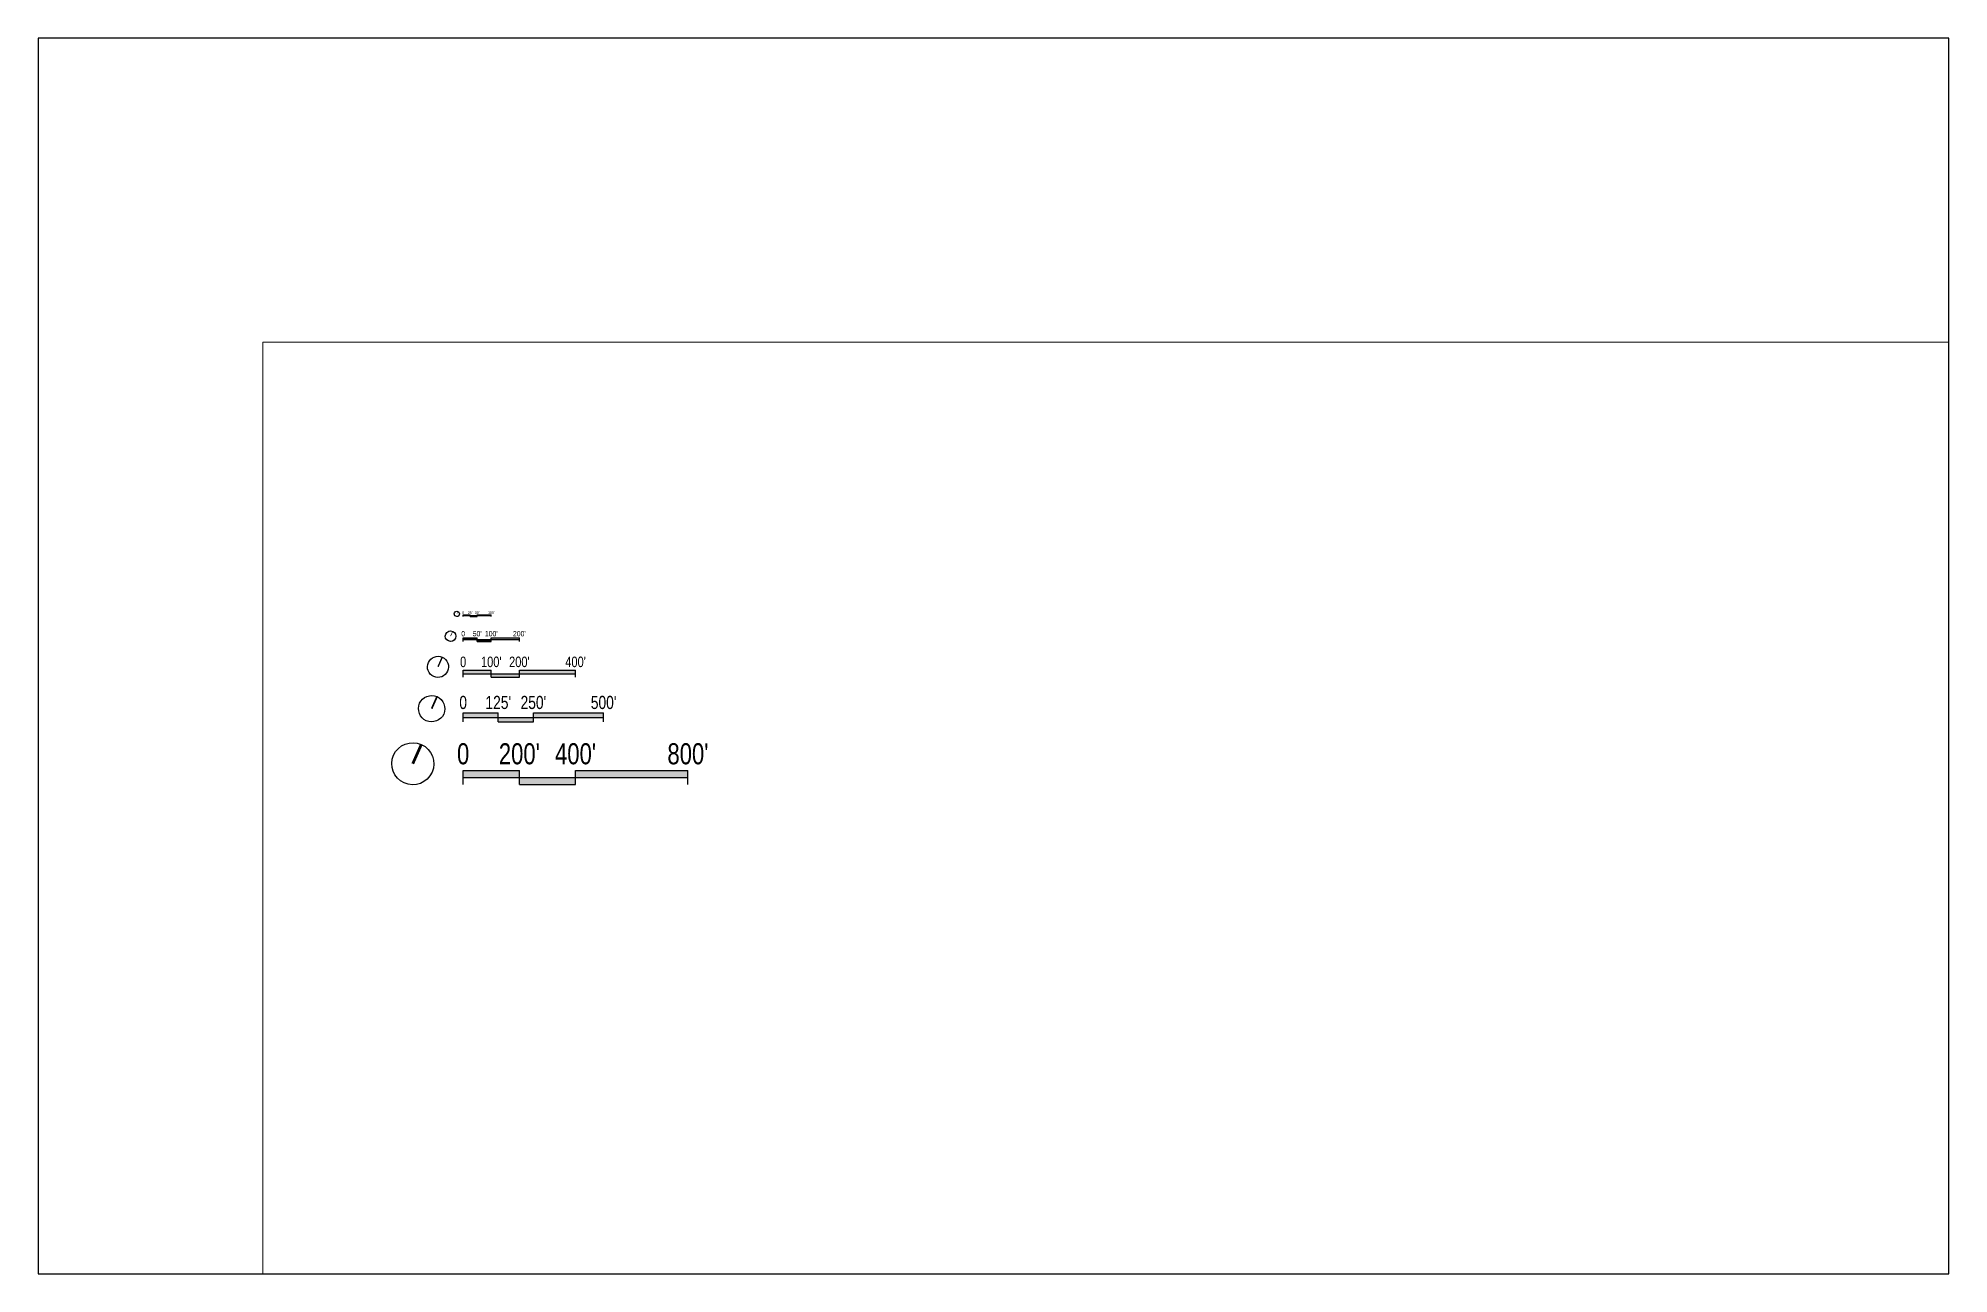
# Paper-space layout 'EPS-Parcels_Scales' of a CAD drawing. Extents: x 0 to 17, y 0 to 11.
# The model-space entities are those that its viewports show. They can reach past a viewport. Long polylines and large blocks are cut down to what shows.
import ezdxf
from ezdxf.enums import TextEntityAlignment as Align

# ---------------------------------------------------------------- set-up
doc = ezdxf.new("R2010")
doc.units = 0
doc.header["$LTSCALE"] = 1200
doc.header["$MEASUREMENT"] = 0
doc.linetypes.add('HIDDEN2', pattern=[0.1875, 0.125, -0.0625])
doc.linetypes.add('PHANTOM2', pattern=[1.25, 0.625, -0.125, 0.125, -0.125, 0.125, -0.125])
for name, color, linetype, true_color in [('a-hatch-2020', 7, 'Continuous', 0xffb689), ('a-hatch-2030', 7, 'Continuous', 0xffb689), ('a-note-bldgs', 1, 'Continuous', 0xff0000), ('a-site-parcel-Color', 1, 'HIDDEN2', 0xff0000), ('OnBaseBoundary-ft', 2, 'PHANTOM2', 0xffff00)]:
    doc.layers.add(name, color=color, linetype=linetype, true_color=true_color)
for name, color, linetype in [('a-note-blocks', 3, 'Continuous'), ('a-note-parcel', 3, 'Continuous'), ('a-site-buildable', 4, 'Continuous'), ('a-site-road-2017', 1, 'Continuous'), ('a-site-roof', 4, 'Continuous'), ('a-xref', 7, 'Continuous')]:
    doc.layers.add(name, color=color, linetype=linetype)
doc.layers.add('a-vport', color=7, linetype='Continuous', plot=False)
doc.styles.add('SWISS_LIGHT', font='swissl.ttf', dxfattribs={"width": 0.75})

# ---------------------------------------------------------------- blocks, each defined once
blk = doc.blocks.new('phase-prop')
at = {"layer": 'OnBaseBoundary-ft', "const_width": 120}
blk.add_lwpolyline([(140230, 125251), (149053, 104784), (148268, 104581), (147919, 104491), (148239, 103133), (142215, 101736), (141698, 103309), (139391, 102293), (127174, 97204), (124256, 95992), (119544, 93999), (116559, 92769), (113794, 91545), (110415, 90072), (108223, 89186), (107049, 88672), (106126, 88268), (105885, 88168), (99842, 85660)], dxfattribs=at)
at = {"layer": 'OnBaseBoundary-ft'}
blk.add_lwpolyline([(99833, 85651), (106118, 88257), (108215, 89175), (110407, 90060), (113786, 91532), (116551, 92757), (119536, 93986), (124249, 95978), (127167, 97190), (139385, 102277), (141691, 103292), (142209, 101719), (148233, 103115), (147913, 104473), (149048, 104766), (140227, 125235)], dxfattribs=at)
blk = doc.blocks.new('Scale')
for p, q in [((0, 0), (0, 0.0625)), ((0, 0.0625), (0.25, 0.0625)), ((0, 0.03125), (1, 0.03125)), ((0.25, 0), (0.25, 0.0625)), ((0.25, 0), (0.5, 0)), ((0.5, 0), (0.5, 0.0625)), ((0.5, 0.0625), (1, 0.0625)), ((1, 0), (1, 0.0625))]:
    blk.add_line(p, q)
for points in [[(0, 0.0625), (0.25, 0.0625), (0, 0.03125), (0.25, 0.03125)], [(0.25, 0.03125), (0.5, 0.03125), (0.25, 0), (0.5, 0)], [(0.5, 0.0625), (1, 0.0625), (0.5, 0.03125), (1, 0.03125)]]:
    blk.add_solid(points)
at = {"style": 'SWISS_LIGHT', "width": 0.75}
for tag, p in [('0', (0, 0.0625)), ('1/4"', (0.25, 0.0625)), ('1/2"', (0.5, 0.0625)), ('1"', (1, 0.0625))]:
    blk.add_attdef(tag, text='', height=0.09375, dxfattribs=at).set_placement(p, align=Align.BOTTOM_CENTER)
blk = doc.blocks.new('Parkway-flat-1')
at = {"layer": 'a-site-road-2017'}
blk.add_line((22957194, 27654595), (22957217, 27654954), dxfattribs=at)
for points in [[(22934430, 27653986, -0.066475), (22936714, 27654320), (22943365, 27654405, 0.020303), (22947242, 27654611), (22949652, 27654838, -0.036272), (22956631, 27654988, -0.003044), (22957217, 27654954), (22958987, 27654842), (22959647, 27654824), (22960762, 27654753), (22961419, 27654688), (22966040, 27654395)], [(22977415, 27647996), (22977949, 27647607), (22979415, 27646455), (22979589, 27646288), (22980425, 27645630, 0.325692), (22988688, 27645329)], [(22933913, 27653104), (22933913, 27653104, -0.415053), (22933913, 27653104, -0.091763), (22936913, 27653699), (22940289, 27653742), (22945130, 27654078, 0.006049), (22947276, 27654253, 0.006049)], [(22947276, 27654253), (22949686, 27654480, -0.036272), (22956613, 27654628, -0.003044), (22957194, 27654595), (22958971, 27654482), (22959203, 27654467), (22959277, 27654439), (22959628, 27654416), (22960729, 27654347), (22961389, 27654329), (22966015, 27654035), (22966789, 27653977), (22967222, 27653867, -0.041158), (22968963, 27653411), (22969042, 27653408, -0.01715), (22969741, 27653129, -0.063077), (22972107, 27651710), (22977198, 27647709), (22977844, 27647201)], [(22977844, 27647201), (22977891, 27647134), (22979226, 27646084), (22979302, 27646055), (22980202, 27645347, 0.250707), (22987059, 27644136, 0.059665), (22989657, 27645345), (22991957, 27646770, -0.088786), (22994803, 27647899), (22995970, 27648137)]]:
    blk.add_lwpolyline(points, format="xyb", dxfattribs=at)

msp = doc.modelspace()

# ---------------------------------------------------------------- hatches: boundary and pattern name
at = {"layer": 'a-hatch-2020'}
h = msp.add_hatch(color=256, dxfattribs=at)
h.dxf.hatch_style = 1
h.paths.add_polyline_path([(110988, 96732), (110720, 96806), (110493, 96768, -0.135115), (109860, 96834), (109408, 97010, -0.645266), (109292, 99194), (109907, 99512, -0.022172), (110004, 99556), (110868, 99911), (111447, 100137), (110937, 101148), (110148, 100730), (107074, 99319, 0.091746), (104628, 97596), (104554, 97519, 0.003511), (104475, 97435), (104128, 95666, -0.086473), (104864, 94114, -0.052754), (105037, 93075), (105044, 92966), (105508, 93097, -0.174978), (105924, 93798), (106206, 94031, -0.087503), (106569, 94236), (107137, 94436, -0.062862), (107431, 94500), (107886, 94540), (107910, 94542), (107972, 94585, -0.102003), (108417, 94778), (108775, 94852), (109138, 94979, -0.017376), (109218, 95004), (109754, 95150, -0.274016), (110933, 94825), (111031, 94841), (111096, 94959, -0.021541), (111150, 95048), (111230, 95168), (111230, 95275, -0.106697), (111338, 95769, -0.129704), (111365, 96381, -0.108616)])
at = {"layer": 'a-hatch-2030'}
h = msp.add_hatch(color=256, dxfattribs=at)
h.dxf.hatch_style = 1
h.paths.add_polyline_path([(106490, 100133), (112535, 102909, 0.020303), (115981, 104665), (115598, 105617), (114531, 105243), (113293, 105105), (111913, 105105), (111507, 105334), (111509, 105347), (111454, 105364), (110655, 105813), (110302, 106122), (110002, 106234), (109529, 106523), (109064, 106656), (108290, 106815), (107663, 106842), (106911, 106712, -0.044884), (106482, 106678), (106470, 107630, -0.419547), (105295, 108876), (105314, 109390, -0.087183), (105402, 109796), (104614, 109579), (104292, 109319), (104107, 108863), (101589, 108644), (98811, 107163), (98999, 106178), (94197, 106508), (94140, 106575), (94202, 106175, -0.025588), (94214, 106053), (95581, 105977, -0.276807), (101142, 102293), (102745, 98936), (104499, 98875, -0.066474)])

# ---------------------------------------------------------------- linework, layer by layer
at = {"layer": 'a-site-buildable'}
for p, q in [((106482, 106678), (106470, 107630)), ((107670, 106843), (106911, 106712)), ((107690, 106841), (107670, 106843)), ((108290, 106815), (107690, 106841)), ((109064, 106656), (108290, 106815)), ((109529, 106523), (109064, 106656)), ((110002, 106234), (109529, 106523)), ((110302, 106122), (110002, 106234)), ((110655, 105813), (110302, 106122)), ((111913, 105105), (110655, 105813)), ((115598, 105617), (114531, 105243)), ((115981, 104665), (115598, 105617)), ((113293, 105105), (111913, 105105)), ((114531, 105243), (113293, 105105)), ((106490, 100133), (112535, 102909))]:
    msp.add_line(p, q, dxfattribs=at)
msp.add_lwpolyline([(105924, 93798), (106206, 94031, -0.087503), (106569, 94236), (107137, 94436, -0.062862), (107431, 94500), (107864, 94539, -0.009103), (107908, 94542), (107910, 94542), (107972, 94585, -0.102003), (108417, 94778), (108775, 94852), (109138, 94979, -0.017376), (109218, 95004), (109754, 95150, -0.274016), (110933, 94825), (111031, 94841), (111096, 94959, -0.021541), (111150, 95048), (111230, 95168), (111230, 95275, -0.106697), (111338, 95769, -0.129704), (111365, 96381, -0.108616), (110988, 96732), (110720, 96806), (110493, 96768, -0.135115), (109860, 96834), (109408, 97010, -0.645266), (109292, 99194), (109907, 99512, -0.022172), (110004, 99556), (110859, 99907, -0.004108), (110878, 99914), (111447, 100137), (110937, 101148), (110148, 100730), (107074, 99319, 0.091746), (104628, 97596)], format="xyb", dxfattribs=at)
for centre, radius, start, end in [((106494, 108830), 1200, 177.80787, 268.84931), ((106503, 109078), 2400, 269.49898, 279.7788), ((92653, 146202), 47640, 294.66651, 299.31906), ((110204, 92047), 8898, 114.66657, 129.87895)]:
    msp.add_arc(centre, radius, start, end, dxfattribs=at)
at = {"layer": 'a-site-parcel-Color', "const_width": 120}
for points in [[(104499, 98875, -0.066474), (106490, 100133), (112535, 102909, 0.020303), (115981, 104665), (115598, 105617), (114531, 105243), (113293, 105105), (111913, 105105), (111507, 105334), (111509, 105347), (111454, 105364), (110655, 105813), (110302, 106122), (110002, 106234), (109529, 106523), (109064, 106656), (108290, 106815), (107663, 106842), (106911, 106712, -0.044884), (106482, 106678), (106470, 107630, -0.419547), (105295, 108876)], [(105508, 93097, -0.174978), (105924, 93798), (106206, 94031, -0.087503), (106569, 94236), (107137, 94436, -0.062862), (107431, 94500), (107886, 94540), (107910, 94542), (107972, 94585, -0.102003), (108417, 94778), (108775, 94852), (109138, 94979, -0.017376), (109218, 95004), (109754, 95150, -0.274016), (110933, 94825), (111031, 94841), (111096, 94959, -0.021541), (111150, 95048), (111230, 95168), (111230, 95275, -0.106697), (111338, 95769, -0.129704), (111365, 96381, -0.108616), (110988, 96732), (110988, 96732), (110720, 96806), (110493, 96768, -0.135115), (109860, 96834), (109408, 97010, -0.645266), (109292, 99194), (109907, 99512, -0.022172), (110004, 99556), (110868, 99911), (111447, 100137), (110937, 101148), (110148, 100730), (107074, 99319, 0.091746), (104628, 97596)]]:
    msp.add_lwpolyline(points, format="xyb", dxfattribs=at)
at = {"layer": 'a-site-roof'}
for points, const_width in [([(118631, 73812), (118631, 73924)], 15), ([(118772, 72832), (118772, 73057)], 30), ([(118812, 71416), (118812, 71866)], 60), ([(119291, 69673), (119291, 70236)], 75), ([(119509, 67195), (119509, 68095)], 120)]:
    msp.add_lwpolyline(points, dxfattribs=dict(at, const_width=const_width))
for centre, radius in [((118631, 73812), 113), ((118772, 72832), 225), ((118812, 71416), 450), ((119291, 69673), 563), ((119509, 67195), 900)]:
    msp.add_circle(centre, radius, dxfattribs=at)

# ---------------------------------------------------------------- block references
at = {"layer": 'a-site-buildable', "rotation": 23.94013698842529}
msp.add_blockref('Parkway-flat-1', (-9635277, -34482552), dxfattribs=at)
at = {"layer": 'a-site-roof', "rotation": 23.94013698842527}
for p, xscale, yscale, zscale, values in [((123716, 92500), 4799.999999999997, 4799.999999999997, 4799.999999999997, {'0': '0', '1/4"': "100'", '1/2"': "200'", '1"': "400'"}), ((118922, 73819), 1200, 1200, 1200, {'0': '0', '1/4"': "25'", '1/2"': "50'", '1"': "100'"}), ((119354, 72846), 2400, 2400, 2400, {'0': '0', '1/4"': "50'", '1/2"': "100'", '1"': "200'"}), ((119977, 71444), 4799.999999999997, 4799.999999999997, 4799.999999999997, {'0': '0', '1/4"': "100'", '1/2"': "200'", '1"': "400'"}), ((120747, 69708), 5999.999999999999, 5999.999999999999, 5999.999999999999, {'0': '0', '1/4"': "125'", '1/2"': "250'", '1"': "500'"}), ((121838, 67251), 9599.999999999995, 9599.999999999995, 9599.999999999995, {'0': '0', '1/4"': "200'", '1/2"': "400'", '1"': "800'"})]:
    msp.add_blockref('Scale', p, dxfattribs=dict(at, xscale=xscale, yscale=yscale, zscale=zscale)).add_auto_attribs(values)
at = {"layer": 'a-xref'}
msp.add_blockref('phase-prop', (0, 0), dxfattribs=at)

# ---------------------------------------------------------------- texts
at = {"layer": 'a-note-bldgs', "char_height": 450, "attachment_point": 5, "rotation": 23.94014, "style": 'SWISS_LIGHT'}
for s, insert in [('V5', (110745, 104985)), ('V4', (109810, 102386)), ('V3', (107535, 101312)), ('V3', (108534, 99474)), ('V1', (105700, 97349)), ('V2', (109938, 95824))]:
    msp.add_mtext(s, dxfattribs=dict(at, insert=insert))
at = {"layer": 'a-note-blocks', "char_height": 600, "attachment_point": 5, "rotation": 23.94014, "style": 'SWISS_LIGHT'}
for s, insert in [('EG052.', (105296, 104044)), ('EG053.', (107229, 96579))]:
    msp.add_mtext(s, dxfattribs=dict(at, insert=insert))
at = {"layer": 'a-note-parcel', "char_height": 600, "attachment_point": 5, "rotation": 23.94014, "style": 'SWISS_LIGHT'}
for insert in [(105700, 103134), (107633, 95669)]:
    msp.add_mtext('PA0 ', dxfattribs=dict(at, insert=insert))

psp = doc.layouts.new('EPS-Parcels_Scales')

# ---------------------------------------------------------------- linework, layer by layer
at = {"layer": 'a-vport'}
psp.add_lwpolyline([(0, 0), (17, 0), (17, 11), (0, 11)], close=True, dxfattribs=at)

# ---------------------------------------------------------------- viewports
at = {"layer": 'a-vport', "view_target_point": (116857.003, 363755.71), "view_twist_angle": 336.05986301}
psp.add_viewport(center=(9.5, 4.147), size=(15, 8.2936), view_center_point=(-88312.803, -274013.962), view_height=39809.28337, dxfattribs=at)

doc.saveas('drawing.dxf')
